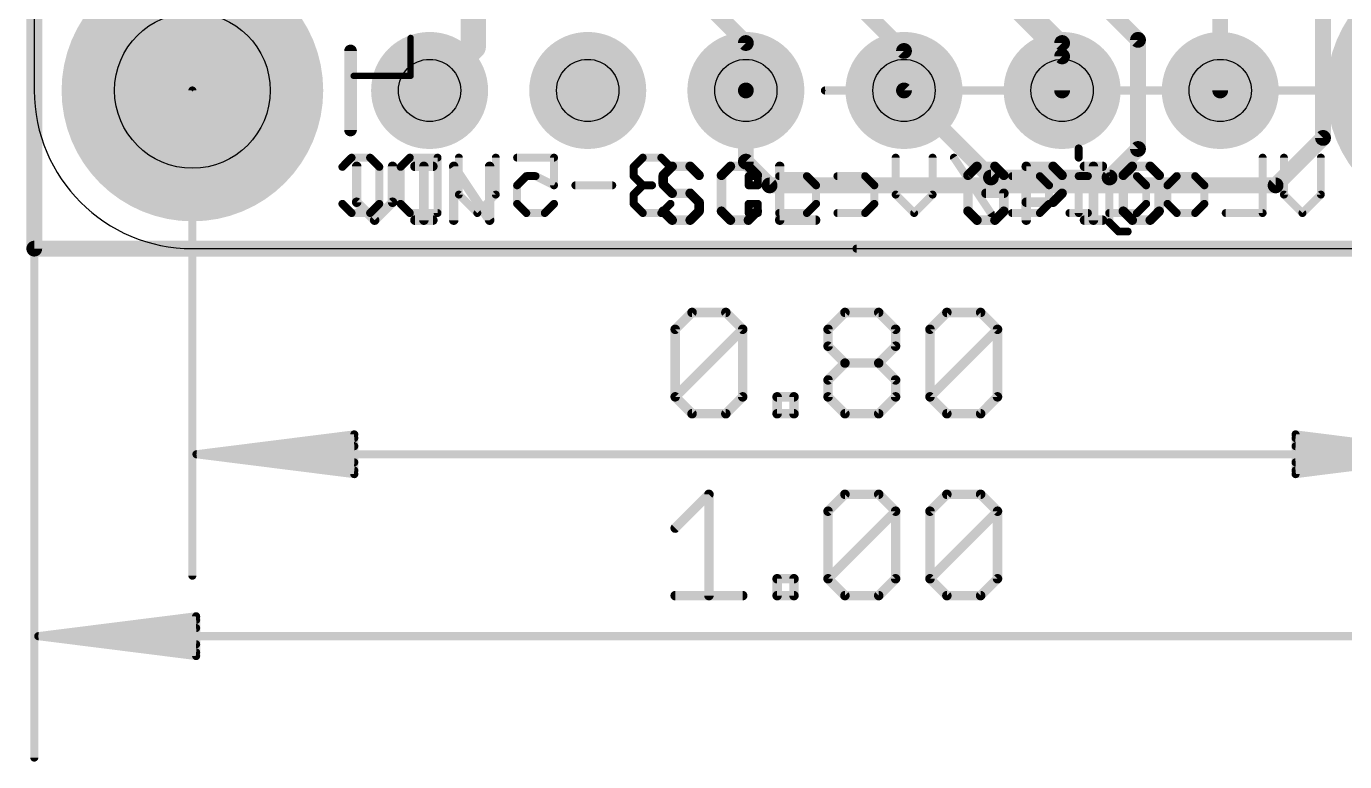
# Model space of a CAD drawing. Extents: x -1.9 to 34.1, y -8.2 to 17.9.
# Drawn here: x -0.13 to 21.05, y -8.24 to 3.57 of the extents above; entities that cross this region are included whole.
import ezdxf

# ---------------------------------------------------------------- set-up
doc = ezdxf.new("R2010")
doc.units = 0
for name, color, linetype in [('1', 12, 'CONTINUOUS'), ('16', 5, 'CONTINUOUS'), ('17', 110, 'CONTINUOUS'), ('20', 53, 'CONTINUOUS'), ('21', 40, 'CONTINUOUS'), ('22', 6, 'CONTINUOUS'), ('23', 53, 'CONTINUOUS'), ('27', 253, 'CONTINUOUS'), ('29', 253, 'CONTINUOUS'), ('30', 253, 'CONTINUOUS'), ('39', 12, 'CONTINUOUS'), ('40', 132, 'CONTINUOUS'), ('41', 12, 'CONTINUOUS'), ('42', 132, 'CONTINUOUS'), ('44', 253, 'CONTINUOUS'), ('47', 253, 'CONTINUOUS'), ('51', 253, 'CONTINUOUS')]:
    doc.layers.add(name, color=color, linetype=linetype)

# ---------------------------------------------------------------- blocks, each defined once
blk = doc.blocks.new('RECT')
blk.add_solid([(-0.5, -0.5), (0.5, -0.5), (-0.5, 0.5), (0.5, 0.5)])
blk = doc.blocks.new('ROUNDP')
at = {"const_width": 0.5}
blk.add_lwpolyline([(0, -0.25, 1), (0, 0.25, 1), (0, -0.25)], format="xyb", dxfattribs=at)

msp = doc.modelspace()

# ---------------------------------------------------------------- linework, layer by layer
at = {"layer": '1'}
for points, const_width in [([(0, 0), (0, 17.78)], 0.254), ([(20.701, 6.604), (20.701, 1.778)], 0.254), ([(7.051, 3.241), (7.051, 5.715)], 0.4064), ([(19.05, 2.54), (19.05, 5.461)], 0.254), ([(16.51, 3.087), (15.24, 4.357)], 0.254), ([(6.35, 2.54), (7.051, 3.241)], 0.4064), ([(16.51, 3.087), (16.51, 2.54)], 0.254), ([(11.43, 1.397), (11.43, 2.54)], 0.254), ([(20.701, 1.778), (19.939, 1.016)], 0.254), ([(11.811, 1.016), (11.43, 1.397)], 0.254), ([(19.939, 1.016), (11.811, 1.016)], 0.254), ([(25.4, 0), (0, 0)], 0.254)]:
    msp.add_lwpolyline(points, dxfattribs=dict(at, const_width=const_width))
for points, const_width in [([(7.1228, 3.1692, 1), (6.9792, 3.3128)], 0.2032), ([(6.9494, 3.241, 1), (7.1526, 3.241)], 0.2032), ([(16.5735, 3.087, 1), (16.4465, 3.087)], 0.127), ([(16.4651, 3.0421, 1), (16.5549, 3.1319)], 0.127), ([(6.2782, 2.6118, 1), (6.4218, 2.4682)], 0.2032), ([(11.4935, 2.54, 1), (11.3665, 2.54)], 0.127), ([(16.4465, 2.54, 1), (16.5735, 2.54)], 0.127), ([(18.9865, 2.54, 1), (19.1135, 2.54)], 0.127), ([(20.6375, 1.778, 1), (20.7645, 1.778)], 0.127), ([(20.7459, 1.7331, 1), (20.6561, 1.8229)], 0.127), ([(11.4749, 1.4419, 1), (11.3851, 1.3521)], 0.127), ([(11.3665, 1.397, 1), (11.4935, 1.397)], 0.127), ([(11.811, 1.0795, 1), (11.811, 0.9525)], 0.127), ([(11.7661, 0.9711, 1), (11.8559, 1.0609)], 0.127), ([(19.8941, 1.0609, 1), (19.9839, 0.9711)], 0.127), ([(19.939, 0.9525, 1), (19.939, 1.0795)], 0.127), ([(0, 0.0635, 1), (0, -0.0635)], 0.127), ([(-0.0635, 0, 1), (0.0635, 0)], 0.127)]:
    msp.add_lwpolyline(points, format="xyb", dxfattribs=dict(at, const_width=const_width))
at = {"layer": '16', "const_width": 0.254}
for points in [[(0, 0), (0, 17.78)], [(14.224, 5.588), (16.51, 3.302)], [(11.938, 5.207), (13.97, 3.175)], [(9.9822, 4.7498), (11.43, 3.302)], [(17.7292, 3.3528), (16.637, 4.445)], [(11.43, 3.302), (11.43, 2.54)], [(16.51, 3.302), (16.51, 2.54)], [(17.7292, 1.6002), (17.7292, 3.3528)], [(13.97, 3.175), (13.97, 2.54)], [(13.97, 2.54), (15.367, 1.143)], [(17.272, 1.143), (17.7292, 1.6002)], [(15.367, 1.143), (17.272, 1.143)], [(25.4, 0), (0, 0)]]:
    msp.add_lwpolyline(points, dxfattribs=at)
at = {"layer": '16', "const_width": 0.127}
for points in [[(11.4935, 3.302, 1), (11.3665, 3.302)], [(11.3851, 3.2571, 1), (11.4749, 3.3469)], [(16.5735, 3.302, 1), (16.4465, 3.302)], [(16.4651, 3.2571, 1), (16.5549, 3.3469)], [(17.7927, 3.3528, 1), (17.6657, 3.3528)], [(17.6843, 3.3079, 1), (17.7741, 3.3977)], [(14.0335, 3.175, 1), (13.9065, 3.175)], [(13.9251, 3.1301, 1), (14.0149, 3.2199)], [(11.3665, 2.54, 1), (11.4935, 2.54)], [(14.0149, 2.5849, 1), (13.9251, 2.4951)], [(13.9065, 2.54, 1), (14.0335, 2.54)], [(16.4465, 2.54, 1), (16.5735, 2.54)], [(17.7741, 1.5553, 1), (17.6843, 1.6451)], [(17.6657, 1.6002, 1), (17.7927, 1.6002)], [(15.367, 1.2065, 1), (15.367, 1.0795)], [(15.3221, 1.0981, 1), (15.4119, 1.1879)], [(17.2271, 1.1879, 1), (17.3169, 1.0981)], [(17.272, 1.0795, 1), (17.272, 1.2065)], [(0, 0.0635, 1), (0, -0.0635)], [(-0.0635, 0, 1), (0.0635, 0)]]:
    msp.add_lwpolyline(points, format="xyb", dxfattribs=at)
at = {"layer": '20'}
for p, q in [((0, 15.24), (0, 2.54)), ((2.54, 0), (22.86, 0))]:
    msp.add_line(p, q, dxfattribs=at)
msp.add_arc((2.54, 2.54), 2.54, 180, 270, dxfattribs=at)
at = {"layer": '21'}
for points, const_width in [([(2.54, 0.54, 1), (2.54, 4.54, 1), (2.54, 0.54)], 0.2032), ([(22.86, 0.54, 1), (22.86, 4.54, 1), (22.86, 0.54)], 0.2032), ([(5.2169, 1.3215, 1), (5.1407, 1.3215)], 0.0762), ([(5.7932, 1.3215, 1), (5.717, 1.3215)], 0.0762), ([(6.1144, 1.3596, 1), (6.1144, 1.2834)], 0.0762), ([(6.2965, 1.3215, 1), (6.2203, 1.3215)], 0.0762), ([(6.4025, 1.2834, 1), (6.4025, 1.3596)], 0.0762), ([(6.7697, 1.3427, 1), (6.7063, 1.3004)], 0.0762), ([(6.7761, 1.3215, 1), (6.6999, 1.3215)], 0.0762), ([(7.3524, 1.3215, 1), (7.2762, 1.3215)], 0.0762), ([(10.247, 1.3596, 1), (10.247, 1.2834)], 0.0762), ([(10.2739, 1.2946, 1), (10.22, 1.3485)], 0.0762), ([(10.562, 1.3485, 1), (10.5081, 1.2946)], 0.0762), ([(10.5351, 1.2834, 1), (10.5351, 1.3596)], 0.0762), ([(11.1825, 1.3596, 1), (11.1825, 1.2834)], 0.0762), ([(11.2094, 1.2946, 1), (11.1556, 1.3485)], 0.0762), ([(11.4976, 1.3485, 1), (11.4437, 1.2946)], 0.0762), ([(11.4706, 1.2834, 1), (11.4706, 1.3596)], 0.0762), ([(12.0121, 1.3215, 1), (11.9359, 1.3215)], 0.0762), ([(15.1421, 1.3596, 1), (15.1421, 1.2834)], 0.0762), ([(15.1691, 1.2946, 1), (15.1152, 1.3485)], 0.0762), ([(15.4572, 1.3485, 1), (15.4033, 1.2946)], 0.0762), ([(15.4303, 1.2834, 1), (15.4303, 1.3596)], 0.0762), ([(15.9717, 1.3215, 1), (15.8955, 1.3215)], 0.0762), ([(15.9336, 1.3596, 1), (15.9336, 1.2834)], 0.0762), ([(16.3927, 1.3485, 1), (16.3388, 1.2946)], 0.0762), ([(16.3658, 1.2834, 1), (16.3658, 1.3596)], 0.0762), ([(16.8691, 1.3596, 1), (16.8691, 1.2834)], 0.0762), ([(17.0513, 1.3215, 1), (16.9751, 1.3215)], 0.0762), ([(17.1572, 1.2834, 1), (17.1572, 1.3596)], 0.0762), ([(17.6369, 1.3596, 1), (17.6369, 1.2834)], 0.0762), ([(17.6638, 1.2946, 1), (17.6099, 1.3485)], 0.0762), ([(17.9519, 1.3485, 1), (17.898, 1.2946)], 0.0762), ([(17.925, 1.2834, 1), (17.925, 1.3596)], 0.0762), ([(10.141, 1.1775, 1), (10.0648, 1.1775)], 0.0762), ([(10.076, 1.2044, 1), (10.1299, 1.1505)], 0.0762), ([(10.1299, 1.0604, 1), (10.076, 1.0065)], 0.0762), ([(10.0648, 1.0334, 1), (10.141, 1.0334)], 0.0762), ([(10.6522, 1.1505, 1), (10.7061, 1.2044)], 0.0762), ([(11.0765, 1.1775, 1), (11.0003, 1.1775)], 0.0762), ([(11.0115, 1.2044, 1), (11.0654, 1.1505)], 0.0762), ([(11.5877, 1.1505, 1), (11.6416, 1.2044)], 0.0762), ([(14.9711, 1.2044, 1), (15.025, 1.1505)], 0.0762), ([(15.0362, 1.1775, 1), (14.96, 1.1775)], 0.0762), ([(15.5474, 1.1505, 1), (15.6012, 1.2044)], 0.0762), ([(16.5479, 1.1775, 1), (16.4717, 1.1775)], 0.0762), ([(16.4829, 1.1505, 1), (16.5368, 1.2044)], 0.0762), ([(17.5309, 1.1775, 1), (17.4547, 1.1775)], 0.0762), ([(17.4659, 1.2044, 1), (17.5197, 1.1505)], 0.0762), ([(18.1071, 1.1775, 1), (18.0309, 1.1775)], 0.0762), ([(18.0421, 1.1505, 1), (18.096, 1.2044)], 0.0762), ([(10.247, 0.9275, 1), (10.247, 0.8513)], 0.0762), ([(10.22, 0.8624, 1), (10.2739, 0.9163)], 0.0762), ([(10.562, 0.9163, 1), (10.5081, 0.8624)], 0.0762), ([(10.5351, 0.8513, 1), (10.5351, 0.9275)], 0.0762), ([(15.2862, 0.9275, 1), (15.2862, 0.8513)], 0.0762), ([(15.6124, 0.8894, 1), (15.5362, 0.8894)], 0.0762), ([(15.5743, 0.8513, 1), (15.5743, 0.9275)], 0.0762), ([(16.4717, 0.8894, 1), (16.5479, 0.8894)], 0.0762), ([(16.5368, 0.8624, 1), (16.4829, 0.9163)], 0.0762), ([(5.2058, 0.7723, 1), (5.1519, 0.7184)], 0.0762), ([(5.1407, 0.7453, 1), (5.2169, 0.7453)], 0.0762), ([(5.717, 0.7453, 1), (5.7932, 0.7453)], 0.0762), ([(5.782, 0.7184, 1), (5.7281, 0.7723)], 0.0762), ([(10.1299, 0.6282, 1), (10.076, 0.5743)], 0.0762), ([(10.7172, 0.7453, 1), (10.641, 0.7453)], 0.0762), ([(10.641, 0.6013, 1), (10.7172, 0.6013)], 0.0762), ([(10.6522, 0.7184, 1), (10.7061, 0.7723)], 0.0762), ([(10.7061, 0.5743, 1), (10.6522, 0.6282)], 0.0762), ([(11.0654, 0.6282, 1), (11.0115, 0.5743)], 0.0762), ([(11.0003, 0.6013, 1), (11.0765, 0.6013)], 0.0762), ([(11.6416, 0.5743, 1), (11.5877, 0.6282)], 0.0762), ([(15.025, 0.6282, 1), (14.9711, 0.5743)], 0.0762), ([(14.96, 0.6013, 1), (15.0362, 0.6013)], 0.0762), ([(15.5362, 0.6013, 1), (15.6124, 0.6013)], 0.0762), ([(15.6012, 0.5743, 1), (15.5474, 0.6282)], 0.0762), ([(15.9336, 0.7834, 1), (15.9336, 0.7072)], 0.0762), ([(16.3388, 0.7723, 1), (16.3927, 0.7184)], 0.0762), ([(16.3658, 0.7072, 1), (16.3658, 0.7834)], 0.0762), ([(17.5197, 0.6282, 1), (17.4659, 0.5743)], 0.0762), ([(17.4547, 0.6013, 1), (17.5309, 0.6013)], 0.0762), ([(18.0309, 0.6013, 1), (18.1071, 0.6013)], 0.0762), ([(18.096, 0.5743, 1), (18.0421, 0.6282)], 0.0762), ([(5.44, 0.4841, 1), (5.4939, 0.4303)], 0.0762), ([(5.44, 0.4303, 1), (5.4939, 0.4841)], 0.0762), ([(6.1144, 0.4953, 1), (6.1144, 0.4191)], 0.0762), ([(6.2203, 0.4572, 1), (6.2965, 0.4572)], 0.0762), ([(6.4025, 0.4191, 1), (6.4025, 0.4953)], 0.0762), ([(6.6999, 0.4572, 1), (6.7761, 0.4572)], 0.0762), ([(7.2762, 0.4572, 1), (7.3524, 0.4572)], 0.0762), ([(7.2826, 0.4361, 1), (7.346, 0.4783)], 0.0762), ([(10.247, 0.4953, 1), (10.247, 0.4191)], 0.0762), ([(10.22, 0.4303, 1), (10.2739, 0.4841)], 0.0762), ([(10.5081, 0.4841, 1), (10.562, 0.4303)], 0.0762), ([(10.5351, 0.4191, 1), (10.5351, 0.4953)], 0.0762), ([(11.1825, 0.4953, 1), (11.1825, 0.4191)], 0.0762), ([(11.1556, 0.4303, 1), (11.2094, 0.4841)], 0.0762), ([(11.4437, 0.4841, 1), (11.4976, 0.4303)], 0.0762), ([(11.4706, 0.4191, 1), (11.4706, 0.4953)], 0.0762), ([(11.974, 0.4953, 1), (11.974, 0.4191)], 0.0762), ([(11.9359, 0.4572, 1), (12.0121, 0.4572)], 0.0762), ([(12.5502, 0.4191, 1), (12.5502, 0.4953)], 0.0762), ([(15.1421, 0.4953, 1), (15.1421, 0.4191)], 0.0762), ([(15.1152, 0.4303, 1), (15.1691, 0.4841)], 0.0762), ([(15.4033, 0.4841, 1), (15.4572, 0.4303)], 0.0762), ([(15.4303, 0.4191, 1), (15.4303, 0.4953)], 0.0762), ([(15.8955, 0.4572, 1), (15.9717, 0.4572)], 0.0762), ([(16.8691, 0.4953, 1), (16.8691, 0.4191)], 0.0762), ([(16.9751, 0.4572, 1), (17.0513, 0.4572)], 0.0762), ([(17.1572, 0.4191, 1), (17.1572, 0.4953)], 0.0762), ([(17.6369, 0.4953, 1), (17.6369, 0.4191)], 0.0762), ([(17.6099, 0.4303, 1), (17.6638, 0.4841)], 0.0762), ([(17.898, 0.4841, 1), (17.9519, 0.4303)], 0.0762), ([(17.925, 0.4191, 1), (17.925, 0.4953)], 0.0762)]:
    msp.add_lwpolyline(points, format="xyb", dxfattribs=dict(at, const_width=const_width))
at = {"layer": '21', "const_width": 0.1524}
for points in [[(5.1788, 1.3215), (5.1788, 0.7453)], [(5.7551, 0.7453), (5.7551, 1.3215)], [(6.1144, 1.3215), (6.4025, 1.3215)], [(6.2584, 0.4572), (6.2584, 1.3215)], [(6.738, 0.4572), (6.738, 1.3215)], [(6.738, 1.3215), (7.3143, 0.4572)], [(7.3143, 0.4572), (7.3143, 1.3215)], [(10.247, 1.3215), (10.1029, 1.1775)], [(10.5351, 1.3215), (10.247, 1.3215)], [(10.6791, 1.1775), (10.5351, 1.3215)], [(11.1825, 1.3215), (11.0384, 1.1775)], [(11.4706, 1.3215), (11.1825, 1.3215)], [(11.6147, 1.1775), (11.4706, 1.3215)], [(11.974, 1.3215), (11.974, 0.4572)], [(15.1421, 1.3215), (14.9981, 1.1775)], [(15.4303, 1.3215), (15.1421, 1.3215)], [(15.5743, 1.1775), (15.4303, 1.3215)], [(15.9336, 0.4572), (15.9336, 1.3215)], [(15.9336, 1.3215), (16.3658, 1.3215)], [(16.3658, 1.3215), (16.5098, 1.1775)], [(16.8691, 1.3215), (17.1572, 1.3215)], [(17.0132, 0.4572), (17.0132, 1.3215)], [(17.6369, 1.3215), (17.4928, 1.1775)], [(17.925, 1.3215), (17.6369, 1.3215)], [(18.069, 1.1775), (17.925, 1.3215)], [(10.1029, 1.1775), (10.1029, 1.0334)], [(10.1029, 1.0334), (10.247, 0.8894)], [(11.0384, 1.1775), (11.0384, 0.6013)], [(14.9981, 1.1775), (14.9981, 0.6013)], [(16.5098, 1.1775), (16.5098, 0.8894)], [(17.4928, 1.1775), (17.4928, 0.6013)], [(18.069, 0.6013), (18.069, 1.1775)], [(10.247, 0.8894), (10.5351, 0.8894)], [(10.5351, 0.8894), (10.6791, 0.7453)], [(15.5743, 0.8894), (15.2862, 0.8894)], [(15.5743, 0.6013), (15.5743, 0.8894)], [(16.5098, 0.8894), (16.3658, 0.7453)], [(5.1788, 0.7453), (5.467, 0.4572)], [(5.467, 0.4572), (5.7551, 0.7453)], [(10.247, 0.4572), (10.1029, 0.6013)], [(10.6791, 0.6013), (10.5351, 0.4572)], [(10.6791, 0.7453), (10.6791, 0.6013)], [(11.0384, 0.6013), (11.1825, 0.4572)], [(11.4706, 0.4572), (11.6147, 0.6013)], [(14.9981, 0.6013), (15.1421, 0.4572)], [(15.4303, 0.4572), (15.5743, 0.6013)], [(16.3658, 0.7453), (15.9336, 0.7453)], [(17.4928, 0.6013), (17.6369, 0.4572)], [(17.925, 0.4572), (18.069, 0.6013)], [(6.1144, 0.4572), (6.4025, 0.4572)], [(10.5351, 0.4572), (10.247, 0.4572)], [(11.1825, 0.4572), (11.4706, 0.4572)], [(11.974, 0.4572), (12.5502, 0.4572)], [(15.1421, 0.4572), (15.4303, 0.4572)], [(16.8691, 0.4572), (17.1572, 0.4572)], [(17.6369, 0.4572), (17.925, 0.4572)]]:
    msp.add_lwpolyline(points, dxfattribs=at)
at = {"layer": '22', "const_width": 0.127}
for points in [[(4.949, 1.313), (5.0973, 1.4613)], [(5.0973, 1.4613), (5.3939, 1.4613)], [(5.3939, 1.4613), (5.5422, 1.313)], [(5.8845, 1.313), (6.0328, 1.4613)], [(6.0328, 1.4613), (6.4777, 1.4613)], [(6.4777, 1.4613), (6.4777, 0.5715)], [(6.82, 0.8681), (6.82, 1.4613)], [(7.4132, 1.4613), (7.4132, 0.8681)], [(7.7555, 1.4613), (8.3487, 1.4613)], [(8.3487, 1.4613), (8.3487, 1.0164)], [(9.7749, 1.4613), (9.6266, 1.313)], [(10.0715, 1.4613), (9.7749, 1.4613)], [(10.2198, 1.313), (10.0715, 1.4613)], [(13.8364, 0.8681), (13.8364, 1.4613)], [(14.4296, 1.4613), (14.4296, 0.8681)], [(15.3651, 0.5715), (14.7719, 1.4613)], [(16.776, 1.6096), (16.776, 1.4613)], [(19.7309, 1.4613), (19.7309, 0.5715)], [(20.0732, 0.8681), (20.0732, 1.4613)], [(20.6664, 1.4613), (20.6664, 0.8681)], [(5.5422, 1.313), (5.5422, 0.7198)], [(5.8845, 0.7198), (5.8845, 1.313)], [(9.6266, 1.313), (9.6266, 1.1647)], [(7.9038, 1.1647), (7.7555, 1.0164)], [(7.7555, 1.0164), (7.7555, 0.7198)], [(8.0521, 1.1647), (7.9038, 1.1647)], [(8.3487, 1.0164), (8.0521, 1.1647)], [(9.2842, 1.0164), (8.6911, 1.0164)], [(9.6266, 1.1647), (9.7749, 1.0164)], [(9.7749, 1.0164), (9.6266, 0.8681)], [(9.7749, 1.0164), (9.9232, 1.0164)], [(11.623, 1.1647), (11.4747, 1.1647)], [(11.4747, 1.1647), (11.4747, 1.0164)], [(11.4747, 1.0164), (11.623, 1.0164)], [(11.623, 1.0164), (11.623, 1.1647)], [(11.9654, 1.1647), (12.4103, 1.1647)], [(12.4103, 1.1647), (12.5585, 1.0164)], [(12.5585, 1.0164), (12.5585, 0.7198)], [(12.9009, 1.1647), (13.3458, 1.1647)], [(13.3458, 1.1647), (13.4941, 1.0164)], [(13.4941, 1.0164), (13.4941, 0.7198)], [(15.7075, 1.1647), (16.1523, 1.1647)], [(16.1523, 1.1647), (16.3006, 1.0164)], [(16.3006, 1.0164), (16.3006, 0.7198)], [(16.9243, 1.1647), (16.776, 1.1647)], [(16.776, 1.1647), (16.776, 0.5715)], [(17.2666, 0.4232), (17.2666, 1.1647)], [(17.2666, 1.1647), (17.7115, 1.1647)], [(17.7115, 1.1647), (17.8598, 1.0164)], [(17.8598, 1.0164), (17.8598, 0.7198)], [(18.2022, 1.0164), (18.3505, 1.1647)], [(18.2022, 0.7198), (18.2022, 1.0164)], [(18.3505, 1.1647), (18.647, 1.1647)], [(18.647, 1.1647), (18.7953, 1.0164)], [(18.7953, 1.0164), (18.7953, 0.7198)], [(7.1166, 0.5715), (6.82, 0.8681)], [(7.4132, 0.8681), (7.1166, 0.5715)], [(9.6266, 0.8681), (9.6266, 0.7198)], [(14.133, 0.5715), (13.8364, 0.8681)], [(14.4296, 0.8681), (14.133, 0.5715)], [(20.3698, 0.5715), (20.0732, 0.8681)], [(20.6664, 0.8681), (20.3698, 0.5715)], [(5.0973, 0.5715), (4.949, 0.7198)], [(5.5422, 0.7198), (5.3939, 0.5715)], [(6.0328, 0.5715), (5.8845, 0.7198)], [(7.7555, 0.7198), (7.9038, 0.5715)], [(8.2004, 0.5715), (8.3487, 0.7198)], [(9.6266, 0.7198), (9.7749, 0.5715)], [(10.0715, 0.5715), (10.2198, 0.7198)], [(11.623, 0.7198), (11.4747, 0.7198)], [(11.4747, 0.7198), (11.4747, 0.5715)], [(11.623, 0.5715), (11.623, 0.7198)], [(12.5585, 0.7198), (12.4103, 0.5715)], [(13.4941, 0.7198), (13.3458, 0.5715)], [(16.3006, 0.7198), (16.1523, 0.5715)], [(17.8598, 0.7198), (17.7115, 0.5715)], [(18.3505, 0.5715), (18.2022, 0.7198)], [(18.7953, 0.7198), (18.647, 0.5715)], [(5.3939, 0.5715), (5.0973, 0.5715)], [(6.4777, 0.5715), (6.0328, 0.5715)], [(7.9038, 0.5715), (8.2004, 0.5715)], [(9.7749, 0.5715), (10.0715, 0.5715)], [(11.4747, 0.5715), (11.623, 0.5715)], [(12.4103, 0.5715), (11.9654, 0.5715)], [(13.3458, 0.5715), (12.9009, 0.5715)], [(16.1523, 0.5715), (15.7075, 0.5715)], [(16.9243, 0.5715), (16.6277, 0.5715)], [(17.7115, 0.5715), (17.2666, 0.5715)], [(17.4149, 0.2749), (17.2666, 0.4232)], [(18.647, 0.5715), (18.3505, 0.5715)], [(19.7309, 0.5715), (19.1377, 0.5715)], [(17.5632, 0.2749), (17.4149, 0.2749)]]:
    msp.add_lwpolyline(points, dxfattribs=at)
at = {"layer": '22', "const_width": 0.0635}
for points in [[(5.0973, 1.493, 1), (5.0973, 1.4295)], [(5.1197, 1.4388, 1), (5.0748, 1.4837)], [(5.4163, 1.4837, 1), (5.3714, 1.4388)], [(5.3939, 1.4295, 1), (5.3939, 1.493)], [(6.0328, 1.493, 1), (6.0328, 1.4295)], [(6.0552, 1.4388, 1), (6.0103, 1.4837)], [(6.5094, 1.4613, 1), (6.4459, 1.4613)], [(6.4777, 1.4295, 1), (6.4777, 1.493)], [(6.8518, 1.4613, 1), (6.7883, 1.4613)], [(7.4449, 1.4613, 1), (7.3814, 1.4613)], [(7.7555, 1.493, 1), (7.7555, 1.4295)], [(8.3805, 1.4613, 1), (8.317, 1.4613)], [(8.3487, 1.4295, 1), (8.3487, 1.493)], [(9.7749, 1.493, 1), (9.7749, 1.4295)], [(9.7973, 1.4388, 1), (9.7524, 1.4837)], [(10.0939, 1.4837, 1), (10.049, 1.4388)], [(10.0715, 1.4295, 1), (10.0715, 1.493)], [(13.8682, 1.4613, 1), (13.8047, 1.4613)], [(14.4613, 1.4613, 1), (14.3978, 1.4613)], [(14.7983, 1.4789, 1), (14.7455, 1.4436)], [(16.8078, 1.6096, 1), (16.7443, 1.6096)], [(16.7443, 1.4613, 1), (16.8078, 1.4613)], [(19.7626, 1.4613, 1), (19.6991, 1.4613)], [(20.105, 1.4613, 1), (20.0415, 1.4613)], [(20.6981, 1.4613, 1), (20.6346, 1.4613)], [(4.9265, 1.3354, 1), (4.9714, 1.2905)], [(5.5739, 1.313, 1), (5.5104, 1.313)], [(5.5197, 1.2905, 1), (5.5646, 1.3354)], [(5.9163, 1.313, 1), (5.8528, 1.313)], [(5.8621, 1.3354, 1), (5.907, 1.2905)], [(9.6583, 1.313, 1), (9.5948, 1.313)], [(9.6041, 1.3354, 1), (9.649, 1.2905)], [(10.1973, 1.2905, 1), (10.2422, 1.3354)], [(7.7873, 1.0164, 1), (7.7238, 1.0164)], [(7.7331, 1.0388, 1), (7.778, 0.9939)], [(7.9038, 1.1964, 1), (7.9038, 1.1329)], [(7.9263, 1.1422, 1), (7.8814, 1.1871)], [(8.0663, 1.1931, 1), (8.0379, 1.1363)], [(8.0521, 1.1329, 1), (8.0521, 1.1964)], [(8.3345, 0.988, 1), (8.3629, 1.0448)], [(8.6911, 1.0481, 1), (8.6911, 0.9846)], [(9.2842, 0.9846, 1), (9.2842, 1.0481)], [(9.5948, 1.1647, 1), (9.6583, 1.1647)], [(9.649, 1.1871, 1), (9.6041, 1.1422)], [(9.7749, 1.0481, 1), (9.7749, 0.9846)], [(9.7973, 0.9939, 1), (9.7524, 1.0388)], [(9.7524, 0.9939, 1), (9.7973, 1.0388)], [(9.9232, 0.9846, 1), (9.9232, 1.0481)], [(11.5065, 1.1647, 1), (11.443, 1.1647)], [(11.4747, 1.1964, 1), (11.4747, 1.1329)], [(11.4747, 1.0481, 1), (11.4747, 0.9846)], [(11.6548, 1.1647, 1), (11.5913, 1.1647)], [(11.623, 1.1329, 1), (11.623, 1.1964)], [(11.623, 0.9846, 1), (11.623, 1.0481)], [(11.9654, 1.1964, 1), (11.9654, 1.1329)], [(12.4327, 1.1871, 1), (12.3878, 1.1422)], [(12.4103, 1.1329, 1), (12.4103, 1.1964)], [(12.5903, 1.0164, 1), (12.5268, 1.0164)], [(12.5361, 0.9939, 1), (12.581, 1.0388)], [(12.9009, 1.1964, 1), (12.9009, 1.1329)], [(13.3682, 1.1871, 1), (13.3233, 1.1422)], [(13.3458, 1.1329, 1), (13.3458, 1.1964)], [(13.5258, 1.0164, 1), (13.4623, 1.0164)], [(13.4716, 0.9939, 1), (13.5165, 1.0388)], [(15.7075, 1.1964, 1), (15.7075, 1.1329)], [(16.1748, 1.1871, 1), (16.1299, 1.1422)], [(16.1523, 1.1329, 1), (16.1523, 1.1964)], [(16.3324, 1.0164, 1), (16.2689, 1.0164)], [(16.2782, 0.9939, 1), (16.3231, 1.0388)], [(16.8078, 1.1647, 1), (16.7443, 1.1647)], [(16.776, 1.1964, 1), (16.776, 1.1329)], [(16.9243, 1.1329, 1), (16.9243, 1.1964)], [(17.2984, 1.1647, 1), (17.2349, 1.1647)], [(17.2666, 1.1964, 1), (17.2666, 1.1329)], [(17.734, 1.1871, 1), (17.6891, 1.1422)], [(17.7115, 1.1329, 1), (17.7115, 1.1964)], [(17.8916, 1.0164, 1), (17.8281, 1.0164)], [(17.8374, 0.9939, 1), (17.8823, 1.0388)], [(18.2339, 1.0164, 1), (18.1704, 1.0164)], [(18.1797, 1.0388, 1), (18.2246, 0.9939)], [(18.3505, 1.1964, 1), (18.3505, 1.1329)], [(18.3729, 1.1422, 1), (18.328, 1.1871)], [(18.6695, 1.1871, 1), (18.6246, 1.1422)], [(18.647, 1.1329, 1), (18.647, 1.1964)], [(18.8271, 1.0164, 1), (18.7636, 1.0164)], [(18.7729, 0.9939, 1), (18.8178, 1.0388)], [(6.7883, 0.8681, 1), (6.8518, 0.8681)], [(6.8425, 0.8905, 1), (6.7976, 0.8456)], [(7.3814, 0.8681, 1), (7.4449, 0.8681)], [(7.4356, 0.8456, 1), (7.3907, 0.8905)], [(8.317, 1.0164, 1), (8.3805, 1.0164)], [(9.6583, 0.8681, 1), (9.5948, 0.8681)], [(9.6041, 0.8905, 1), (9.649, 0.8456)], [(11.443, 1.0164, 1), (11.5065, 1.0164)], [(11.5913, 1.0164, 1), (11.6548, 1.0164)], [(13.8047, 0.8681, 1), (13.8682, 0.8681)], [(13.8589, 0.8905, 1), (13.814, 0.8456)], [(14.3978, 0.8681, 1), (14.4613, 0.8681)], [(14.452, 0.8456, 1), (14.4071, 0.8905)], [(20.0957, 0.8905, 1), (20.0508, 0.8456)], [(20.0415, 0.8681, 1), (20.105, 0.8681)], [(20.6346, 0.8681, 1), (20.6981, 0.8681)], [(20.6888, 0.8456, 1), (20.6439, 0.8905)], [(4.9714, 0.7422, 1), (4.9265, 0.6973)], [(5.5104, 0.7198, 1), (5.5739, 0.7198)], [(5.5646, 0.6973, 1), (5.5197, 0.7422)], [(5.907, 0.7422, 1), (5.8621, 0.6973)], [(5.8528, 0.7198, 1), (5.9163, 0.7198)], [(7.7238, 0.7198, 1), (7.7873, 0.7198)], [(7.778, 0.7422, 1), (7.7331, 0.6973)], [(8.3712, 0.6973, 1), (8.3263, 0.7422)], [(9.5948, 0.7198, 1), (9.6583, 0.7198)], [(9.649, 0.7422, 1), (9.6041, 0.6973)], [(10.2422, 0.6973, 1), (10.1973, 0.7422)], [(11.5065, 0.7198, 1), (11.443, 0.7198)], [(11.4747, 0.7515, 1), (11.4747, 0.688)], [(11.6548, 0.7198, 1), (11.5913, 0.7198)], [(11.623, 0.688, 1), (11.623, 0.7515)], [(12.5268, 0.7198, 1), (12.5903, 0.7198)], [(12.581, 0.6973, 1), (12.5361, 0.7422)], [(13.4623, 0.7198, 1), (13.5258, 0.7198)], [(13.5165, 0.6973, 1), (13.4716, 0.7422)], [(16.2689, 0.7198, 1), (16.3324, 0.7198)], [(16.3231, 0.6973, 1), (16.2782, 0.7422)], [(17.8281, 0.7198, 1), (17.8916, 0.7198)], [(17.8823, 0.6973, 1), (17.8374, 0.7422)], [(18.2246, 0.7422, 1), (18.1797, 0.6973)], [(18.1704, 0.7198, 1), (18.2339, 0.7198)], [(18.7636, 0.7198, 1), (18.8271, 0.7198)], [(18.8178, 0.6973, 1), (18.7729, 0.7422)], [(5.0973, 0.6033, 1), (5.0973, 0.5397)], [(5.0748, 0.549, 1), (5.1197, 0.594)], [(5.3714, 0.594, 1), (5.4163, 0.549)], [(5.3939, 0.5397, 1), (5.3939, 0.6033)], [(6.0328, 0.6033, 1), (6.0328, 0.5397)], [(6.0103, 0.549, 1), (6.0552, 0.594)], [(6.4459, 0.5715, 1), (6.5094, 0.5715)], [(6.4777, 0.5397, 1), (6.4777, 0.6033)], [(7.0942, 0.594, 1), (7.1391, 0.549)], [(7.0942, 0.549, 1), (7.1391, 0.594)], [(7.9038, 0.6033, 1), (7.9038, 0.5397)], [(7.8814, 0.549, 1), (7.9263, 0.594)], [(8.178, 0.594, 1), (8.2229, 0.549)], [(8.2004, 0.5397, 1), (8.2004, 0.6033)], [(9.7749, 0.6033, 1), (9.7749, 0.5397)], [(9.7524, 0.549, 1), (9.7973, 0.594)], [(10.049, 0.594, 1), (10.0939, 0.549)], [(10.0715, 0.5397, 1), (10.0715, 0.6033)], [(11.4747, 0.6033, 1), (11.4747, 0.5397)], [(11.443, 0.5715, 1), (11.5065, 0.5715)], [(11.5913, 0.5715, 1), (11.6548, 0.5715)], [(11.623, 0.5397, 1), (11.623, 0.6033)], [(11.9654, 0.6033, 1), (11.9654, 0.5397)], [(12.3878, 0.594, 1), (12.4327, 0.549)], [(12.4103, 0.5397, 1), (12.4103, 0.6033)], [(12.9009, 0.6033, 1), (12.9009, 0.5397)], [(13.3233, 0.594, 1), (13.3682, 0.549)], [(13.3458, 0.5397, 1), (13.3458, 0.6033)], [(14.1105, 0.594, 1), (14.1555, 0.549)], [(14.1105, 0.549, 1), (14.1555, 0.594)], [(15.3387, 0.5539, 1), (15.3915, 0.5891)], [(15.7075, 0.6033, 1), (15.7075, 0.5397)], [(16.1299, 0.594, 1), (16.1748, 0.549)], [(16.1523, 0.5397, 1), (16.1523, 0.6033)], [(16.6277, 0.6033, 1), (16.6277, 0.5397)], [(16.7443, 0.5715, 1), (16.8078, 0.5715)], [(16.9243, 0.5397, 1), (16.9243, 0.6033)], [(17.2666, 0.6033, 1), (17.2666, 0.5397)], [(17.2349, 0.4232, 1), (17.2984, 0.4232)], [(17.2891, 0.4457, 1), (17.2442, 0.4008)], [(17.6891, 0.594, 1), (17.734, 0.549)], [(17.7115, 0.5397, 1), (17.7115, 0.6033)], [(18.3505, 0.6033, 1), (18.3505, 0.5397)], [(18.328, 0.549, 1), (18.3729, 0.594)], [(18.6246, 0.594, 1), (18.6695, 0.549)], [(18.647, 0.5397, 1), (18.647, 0.6033)], [(19.1377, 0.6033, 1), (19.1377, 0.5397)], [(19.6991, 0.5715, 1), (19.7626, 0.5715)], [(19.7309, 0.5397, 1), (19.7309, 0.6033)], [(20.3473, 0.594, 1), (20.3922, 0.549)], [(20.3473, 0.549, 1), (20.3922, 0.594)], [(17.4149, 0.3067, 1), (17.4149, 0.2432)], [(17.3925, 0.2525, 1), (17.4374, 0.2974)], [(17.5632, 0.2432, 1), (17.5632, 0.3067)]]:
    msp.add_lwpolyline(points, format="xyb", dxfattribs=at)
at = {"layer": '23'}
for p in [(2.54, 2.54), (12.7, 2.54)]:
    msp.add_point(p, dxfattribs=at)
at = {"layer": '27', "const_width": 0.1016}
for points in [[(6.0452, 2.7744), (6.0452, 3.3845)], [(5.13, 2.7744), (6.0452, 2.7744)]]:
    msp.add_lwpolyline(points, dxfattribs=at)
at = {"layer": '27', "const_width": 0.0508}
for points in [[(6.0706, 3.3845, 1), (6.0198, 3.3845)], [(5.13, 2.7998, 1), (5.13, 2.749)], [(6.0198, 2.7744, 1), (6.0706, 2.7744)], [(6.0452, 2.749, 1), (6.0452, 2.7998)]]:
    msp.add_lwpolyline(points, format="xyb", dxfattribs=at)
at = {"layer": '39', "const_width": 2.032}
for points in [[(2.54, 1.54, 1), (2.54, 3.54, 1), (2.54, 1.54)], [(22.86, 1.54, 1), (22.86, 3.54, 1), (22.86, 1.54)]]:
    msp.add_lwpolyline(points, format="xyb", dxfattribs=at)
at = {"layer": '40', "const_width": 2.032}
for points in [[(2.54, 1.54, 1), (2.54, 3.54, 1), (2.54, 1.54)], [(22.86, 1.54, 1), (22.86, 3.54, 1), (22.86, 1.54)]]:
    msp.add_lwpolyline(points, format="xyb", dxfattribs=at)
at = {"layer": '41', "const_width": 2.032}
for points in [[(2.54, 1.54, 1), (2.54, 3.54, 1), (2.54, 1.54)], [(22.86, 1.54, 1), (22.86, 3.54, 1), (22.86, 1.54)]]:
    msp.add_lwpolyline(points, format="xyb", dxfattribs=at)
at = {"layer": '42', "const_width": 2.032}
for points in [[(2.54, 1.54, 1), (2.54, 3.54, 1), (2.54, 1.54)], [(22.86, 1.54, 1), (22.86, 3.54, 1), (22.86, 1.54)]]:
    msp.add_lwpolyline(points, format="xyb", dxfattribs=at)
at = {"layer": '44'}
for centre, radius in [((2.54, 2.54), 1.25), ((6.35, 2.54), 0.5), ((8.89, 2.54), 0.5), ((11.43, 2.54), 0.5), ((13.97, 2.54), 0.5), ((16.51, 2.54), 0.5), ((19.05, 2.54), 0.5)]:
    msp.add_circle(centre, radius, dxfattribs=at)
at = {"layer": '47'}
for points, const_width in [([(0, 6.223), (0, -8.173)], 0.13), ([(2.54, 2.54), (2.54, -5.252)], 0.13), ([(12.7, 2.54), (31.287, 2.54)], 0.13), ([(13.208, 0), (34.081, 0)], 0.13), ([(10.2948, -1.2955), (10.566, -1.0243)], 0.1524), ([(10.566, -1.0243), (11.1083, -1.0243)], 0.1524), ([(11.1083, -1.0243), (11.3795, -1.2955)], 0.1524), ([(12.7505, -1.2955), (13.0217, -1.0243)], 0.1524), ([(13.0217, -1.0243), (13.564, -1.0243)], 0.1524), ([(13.564, -1.0243), (13.8352, -1.2955)], 0.1524), ([(14.3877, -1.2955), (14.6589, -1.0243)], 0.1524), ([(14.6589, -1.0243), (15.2012, -1.0243)], 0.1524), ([(15.2012, -1.0243), (15.4724, -1.2955)], 0.1524), ([(10.2948, -2.3801), (10.2948, -1.2955)], 0.1524), ([(10.2948, -2.3801), (11.3795, -1.2955)], 0.1524), ([(11.3795, -1.2955), (11.3795, -2.3801)], 0.1524), ([(12.7505, -1.5666), (12.7505, -1.2955)], 0.1524), ([(13.8352, -1.2955), (13.8352, -1.5666)], 0.1524), ([(14.3877, -2.3801), (14.3877, -1.2955)], 0.1524), ([(14.3877, -2.3801), (15.4724, -1.2955)], 0.1524), ([(15.4724, -1.2955), (15.4724, -2.3801)], 0.1524), ([(13.0217, -1.8378), (12.7505, -1.5666)], 0.1524), ([(13.8352, -1.5666), (13.564, -1.8378)], 0.1524), ([(12.7505, -2.109), (13.0217, -1.8378)], 0.1524), ([(13.0217, -1.8378), (13.564, -1.8378)], 0.1524), ([(13.564, -1.8378), (13.8352, -2.109)], 0.1524), ([(12.7505, -2.3801), (12.7505, -2.109)], 0.1524), ([(13.8352, -2.109), (13.8352, -2.3801)], 0.1524), ([(10.566, -2.6513), (10.2948, -2.3801)], 0.1524), ([(11.3795, -2.3801), (11.1083, -2.6513)], 0.1524), ([(11.932, -2.6513), (11.932, -2.3801)], 0.1524), ([(11.932, -2.3801), (12.2031, -2.3801)], 0.1524), ([(12.2031, -2.3801), (12.2031, -2.6513)], 0.1524), ([(13.0217, -2.6513), (12.7505, -2.3801)], 0.1524), ([(13.8352, -2.3801), (13.564, -2.6513)], 0.1524), ([(14.6589, -2.6513), (14.3877, -2.3801)], 0.1524), ([(15.4724, -2.3801), (15.2012, -2.6513)], 0.1524), ([(11.1083, -2.6513), (10.566, -2.6513)], 0.1524), ([(12.2031, -2.6513), (11.932, -2.6513)], 0.1524), ([(13.564, -2.6513), (13.0217, -2.6513)], 0.1524), ([(15.2012, -2.6513), (14.6589, -2.6513)], 0.1524), ([(2.605, -3.302), (5.14, -2.9828)], 0.13), ([(5.14, -2.9828), (5.14, -3.6212)], 0.13), ([(22.795, -3.302), (20.26, -2.9828)], 0.13), ([(20.26, -2.9828), (20.26, -3.6212)], 0.13), ([(2.605, -3.302), (5.14, -3.042)], 0.13), ([(2.605, -3.302), (5.14, -3.172)], 0.13), ([(22.795, -3.302), (20.26, -3.042)], 0.13), ([(22.795, -3.302), (20.26, -3.172)], 0.13), ([(22.795, -3.302), (2.605, -3.302)], 0.13), ([(5.14, -3.6212), (2.605, -3.302)], 0.13), ([(5.14, -3.432), (2.605, -3.302)], 0.13), ([(5.14, -3.562), (2.605, -3.302)], 0.13), ([(20.26, -3.6212), (22.795, -3.302)], 0.13), ([(20.26, -3.432), (22.795, -3.302)], 0.13), ([(20.26, -3.562), (22.795, -3.302)], 0.13), ([(10.2948, -4.4876), (10.8371, -3.9453)], 0.1524), ([(10.8371, -3.9453), (10.8371, -5.5723)], 0.1524), ([(12.7505, -4.2165), (13.0217, -3.9453)], 0.1524), ([(13.0217, -3.9453), (13.564, -3.9453)], 0.1524), ([(13.564, -3.9453), (13.8352, -4.2165)], 0.1524), ([(14.3877, -4.2165), (14.6589, -3.9453)], 0.1524), ([(14.6589, -3.9453), (15.2012, -3.9453)], 0.1524), ([(15.2012, -3.9453), (15.4724, -4.2165)], 0.1524), ([(12.7505, -5.3011), (12.7505, -4.2165)], 0.1524), ([(12.7505, -5.3011), (13.8352, -4.2165)], 0.1524), ([(13.8352, -4.2165), (13.8352, -5.3011)], 0.1524), ([(14.3877, -5.3011), (14.3877, -4.2165)], 0.1524), ([(14.3877, -5.3011), (15.4724, -4.2165)], 0.1524), ([(15.4724, -4.2165), (15.4724, -5.3011)], 0.1524), ([(11.932, -5.5723), (11.932, -5.3011)], 0.1524), ([(11.932, -5.3011), (12.2031, -5.3011)], 0.1524), ([(12.2031, -5.3011), (12.2031, -5.5723)], 0.1524), ([(13.0217, -5.5723), (12.7505, -5.3011)], 0.1524), ([(13.8352, -5.3011), (13.564, -5.5723)], 0.1524), ([(14.6589, -5.5723), (14.3877, -5.3011)], 0.1524), ([(15.4724, -5.3011), (15.2012, -5.5723)], 0.1524), ([(10.2948, -5.5723), (11.3795, -5.5723)], 0.1524), ([(12.2031, -5.5723), (11.932, -5.5723)], 0.1524), ([(13.564, -5.5723), (13.0217, -5.5723)], 0.1524), ([(15.2012, -5.5723), (14.6589, -5.5723)], 0.1524), ([(0.065, -6.223), (2.6, -5.9038)], 0.13), ([(0.065, -6.223), (2.6, -5.963)], 0.13), ([(2.6, -5.9038), (2.6, -6.5422)], 0.13), ([(0.065, -6.223), (2.6, -6.093)], 0.13), ([(25.335, -6.223), (0.065, -6.223)], 0.13), ([(2.6, -6.5422), (0.065, -6.223)], 0.13), ([(2.6, -6.353), (0.065, -6.223)], 0.13), ([(2.6, -6.483), (0.065, -6.223)], 0.13)]:
    msp.add_lwpolyline(points, dxfattribs=dict(at, const_width=const_width))
for points, const_width in [([(2.5725, 2.54, 1), (2.5075, 2.54)], 0.065), ([(12.7, 2.5725, 1), (12.7, 2.5075)], 0.065), ([(13.208, 0.0325, 1), (13.208, -0.0325)], 0.065), ([(10.566, -0.9862, 1), (10.566, -1.0624)], 0.0762), ([(10.5929, -1.0513, 1), (10.539, -0.9974)], 0.0762), ([(11.1352, -0.9974, 1), (11.0814, -1.0513)], 0.0762), ([(11.1083, -1.0624, 1), (11.1083, -0.9862)], 0.0762), ([(13.0217, -0.9862, 1), (13.0217, -1.0624)], 0.0762), ([(13.0486, -1.0513, 1), (12.9948, -0.9974)], 0.0762), ([(13.591, -0.9974, 1), (13.5371, -1.0513)], 0.0762), ([(13.564, -1.0624, 1), (13.564, -0.9862)], 0.0762), ([(14.6589, -0.9862, 1), (14.6589, -1.0624)], 0.0762), ([(14.6858, -1.0513, 1), (14.6319, -0.9974)], 0.0762), ([(15.2281, -0.9974, 1), (15.1743, -1.0513)], 0.0762), ([(15.2012, -1.0624, 1), (15.2012, -0.9862)], 0.0762), ([(10.3329, -1.2955, 1), (10.2567, -1.2955)], 0.0762), ([(10.2679, -1.2685, 1), (10.3218, -1.3224)], 0.0762), ([(11.4176, -1.2955, 1), (11.3414, -1.2955)], 0.0762), ([(11.4064, -1.3224, 1), (11.3525, -1.2685)], 0.0762), ([(11.3525, -1.3224, 1), (11.4064, -1.2685)], 0.0762), ([(12.7886, -1.2955, 1), (12.7124, -1.2955)], 0.0762), ([(12.7236, -1.2685, 1), (12.7775, -1.3224)], 0.0762), ([(13.8733, -1.2955, 1), (13.7971, -1.2955)], 0.0762), ([(13.8083, -1.3224, 1), (13.8621, -1.2685)], 0.0762), ([(14.4258, -1.2955, 1), (14.3496, -1.2955)], 0.0762), ([(14.3608, -1.2685, 1), (14.4146, -1.3224)], 0.0762), ([(15.5105, -1.2955, 1), (15.4343, -1.2955)], 0.0762), ([(15.4993, -1.3224, 1), (15.4454, -1.2685)], 0.0762), ([(15.4454, -1.3224, 1), (15.4993, -1.2685)], 0.0762), ([(12.7775, -1.5397, 1), (12.7236, -1.5936)], 0.0762), ([(12.7124, -1.5666, 1), (12.7886, -1.5666)], 0.0762), ([(13.7971, -1.5666, 1), (13.8733, -1.5666)], 0.0762), ([(13.8621, -1.5936, 1), (13.8083, -1.5397)], 0.0762), ([(13.0217, -1.7997, 1), (13.0217, -1.8759)], 0.0762), ([(13.0486, -1.8647, 1), (12.9948, -1.8109)], 0.0762), ([(12.9948, -1.8647, 1), (13.0486, -1.8109)], 0.0762), ([(13.591, -1.8109, 1), (13.5371, -1.8647)], 0.0762), ([(13.5371, -1.8109, 1), (13.591, -1.8647)], 0.0762), ([(13.564, -1.8759, 1), (13.564, -1.7997)], 0.0762), ([(12.7886, -2.109, 1), (12.7124, -2.109)], 0.0762), ([(12.7236, -2.082, 1), (12.7775, -2.1359)], 0.0762), ([(13.8733, -2.109, 1), (13.7971, -2.109)], 0.0762), ([(13.8083, -2.1359, 1), (13.8621, -2.082)], 0.0762), ([(10.3218, -2.3532, 1), (10.2679, -2.4071)], 0.0762), ([(10.2679, -2.3532, 1), (10.3218, -2.4071)], 0.0762), ([(11.4064, -2.4071, 1), (11.3525, -2.3532)], 0.0762), ([(11.9701, -2.3801, 1), (11.8939, -2.3801)], 0.0762), ([(11.932, -2.342, 1), (11.932, -2.4182)], 0.0762), ([(12.2412, -2.3801, 1), (12.165, -2.3801)], 0.0762), ([(12.2031, -2.4182, 1), (12.2031, -2.342)], 0.0762), ([(12.7775, -2.3532, 1), (12.7236, -2.4071)], 0.0762), ([(13.8621, -2.4071, 1), (13.8083, -2.3532)], 0.0762), ([(14.4146, -2.3532, 1), (14.3608, -2.4071)], 0.0762), ([(14.3608, -2.3532, 1), (14.4146, -2.4071)], 0.0762), ([(15.4993, -2.4071, 1), (15.4454, -2.3532)], 0.0762), ([(10.2567, -2.3801, 1), (10.3329, -2.3801)], 0.0762), ([(11.3414, -2.3801, 1), (11.4176, -2.3801)], 0.0762), ([(12.7124, -2.3801, 1), (12.7886, -2.3801)], 0.0762), ([(13.7971, -2.3801, 1), (13.8733, -2.3801)], 0.0762), ([(14.3496, -2.3801, 1), (14.4258, -2.3801)], 0.0762), ([(15.4343, -2.3801, 1), (15.5105, -2.3801)], 0.0762), ([(10.566, -2.6132, 1), (10.566, -2.6894)], 0.0762), ([(10.539, -2.6782, 1), (10.5929, -2.6244)], 0.0762), ([(11.0814, -2.6244, 1), (11.1352, -2.6782)], 0.0762), ([(11.1083, -2.6894, 1), (11.1083, -2.6132)], 0.0762), ([(11.932, -2.6132, 1), (11.932, -2.6894)], 0.0762), ([(11.8939, -2.6513, 1), (11.9701, -2.6513)], 0.0762), ([(12.165, -2.6513, 1), (12.2412, -2.6513)], 0.0762), ([(12.2031, -2.6894, 1), (12.2031, -2.6132)], 0.0762), ([(13.0217, -2.6132, 1), (13.0217, -2.6894)], 0.0762), ([(12.9948, -2.6782, 1), (13.0486, -2.6244)], 0.0762), ([(13.5371, -2.6244, 1), (13.591, -2.6782)], 0.0762), ([(13.564, -2.6894, 1), (13.564, -2.6132)], 0.0762), ([(14.6589, -2.6132, 1), (14.6589, -2.6894)], 0.0762), ([(14.6319, -2.6782, 1), (14.6858, -2.6244)], 0.0762), ([(15.1743, -2.6244, 1), (15.2281, -2.6782)], 0.0762), ([(15.2012, -2.6894, 1), (15.2012, -2.6132)], 0.0762), ([(5.1725, -2.9828, 1), (5.1075, -2.9828)], 0.065), ([(5.1441, -3.015, 1), (5.1359, -2.9505)], 0.065), ([(20.2641, -2.9505, 1), (20.2559, -3.015)], 0.065), ([(20.2925, -2.9828, 1), (20.2275, -2.9828)], 0.065), ([(5.1433, -3.0743, 1), (5.1367, -3.0097)], 0.065), ([(5.1417, -3.2045, 1), (5.1383, -3.1395)], 0.065), ([(20.2633, -3.0097, 1), (20.2567, -3.0743)], 0.065), ([(20.2617, -3.1395, 1), (20.2583, -3.2045)], 0.065), ([(2.605, -3.2695, 1), (2.605, -3.3345)], 0.065), ([(2.6091, -3.2698, 1), (2.6009, -3.3342)], 0.065), ([(2.6033, -3.2695, 1), (2.6067, -3.3345)], 0.065), ([(2.6067, -3.2695, 1), (2.6033, -3.3345)], 0.065), ([(2.6083, -3.2697, 1), (2.6017, -3.3343)], 0.065), ([(2.6017, -3.2697, 1), (2.6083, -3.3343)], 0.065), ([(2.6009, -3.2698, 1), (2.6091, -3.3342)], 0.065), ([(5.1383, -3.4645, 1), (5.1417, -3.3995)], 0.065), ([(20.2583, -3.3995, 1), (20.2617, -3.4645)], 0.065), ([(5.1075, -3.6212, 1), (5.1725, -3.6212)], 0.065), ([(5.1359, -3.6535, 1), (5.1441, -3.589)], 0.065), ([(5.1367, -3.5943, 1), (5.1433, -3.5297)], 0.065), ([(20.2567, -3.5297, 1), (20.2633, -3.5943)], 0.065), ([(20.2559, -3.589, 1), (20.2641, -3.6535)], 0.065), ([(20.2275, -3.6212, 1), (20.2925, -3.6212)], 0.065), ([(10.8752, -3.9453, 1), (10.799, -3.9453)], 0.0762), ([(10.8641, -3.9723, 1), (10.8102, -3.9184)], 0.0762), ([(13.0217, -3.9072, 1), (13.0217, -3.9834)], 0.0762), ([(13.0486, -3.9723, 1), (12.9948, -3.9184)], 0.0762), ([(13.591, -3.9184, 1), (13.5371, -3.9723)], 0.0762), ([(13.564, -3.9834, 1), (13.564, -3.9072)], 0.0762), ([(14.6589, -3.9072, 1), (14.6589, -3.9834)], 0.0762), ([(14.6858, -3.9723, 1), (14.6319, -3.9184)], 0.0762), ([(15.2281, -3.9184, 1), (15.1743, -3.9723)], 0.0762), ([(15.2012, -3.9834, 1), (15.2012, -3.9072)], 0.0762), ([(12.7886, -4.2165, 1), (12.7124, -4.2165)], 0.0762), ([(12.7236, -4.1895, 1), (12.7775, -4.2434)], 0.0762), ([(13.8733, -4.2165, 1), (13.7971, -4.2165)], 0.0762), ([(13.8621, -4.2434, 1), (13.8083, -4.1895)], 0.0762), ([(13.8083, -4.2434, 1), (13.8621, -4.1895)], 0.0762), ([(14.4258, -4.2165, 1), (14.3496, -4.2165)], 0.0762), ([(14.3608, -4.1895, 1), (14.4146, -4.2434)], 0.0762), ([(15.5105, -4.2165, 1), (15.4343, -4.2165)], 0.0762), ([(15.4993, -4.2434, 1), (15.4454, -4.1895)], 0.0762), ([(15.4454, -4.2434, 1), (15.4993, -4.1895)], 0.0762), ([(10.2679, -4.4607, 1), (10.3218, -4.5146)], 0.0762), ([(2.5075, -5.252, 1), (2.5725, -5.252)], 0.065), ([(11.9701, -5.3011, 1), (11.8939, -5.3011)], 0.0762), ([(11.932, -5.263, 1), (11.932, -5.3392)], 0.0762), ([(12.2412, -5.3011, 1), (12.165, -5.3011)], 0.0762), ([(12.2031, -5.3392, 1), (12.2031, -5.263)], 0.0762), ([(12.7775, -5.2742, 1), (12.7236, -5.3281)], 0.0762), ([(12.7236, -5.2742, 1), (12.7775, -5.3281)], 0.0762), ([(12.7124, -5.3011, 1), (12.7886, -5.3011)], 0.0762), ([(13.7971, -5.3011, 1), (13.8733, -5.3011)], 0.0762), ([(13.8621, -5.3281, 1), (13.8083, -5.2742)], 0.0762), ([(14.4146, -5.2742, 1), (14.3608, -5.3281)], 0.0762), ([(14.3608, -5.2742, 1), (14.4146, -5.3281)], 0.0762), ([(14.3496, -5.3011, 1), (14.4258, -5.3011)], 0.0762), ([(15.4343, -5.3011, 1), (15.5105, -5.3011)], 0.0762), ([(15.4993, -5.3281, 1), (15.4454, -5.2742)], 0.0762), ([(10.2948, -5.5342, 1), (10.2948, -5.6104)], 0.0762), ([(11.3795, -5.6104, 1), (11.3795, -5.5342)], 0.0762), ([(11.932, -5.5342, 1), (11.932, -5.6104)], 0.0762), ([(12.2031, -5.6104, 1), (12.2031, -5.5342)], 0.0762), ([(13.0217, -5.5342, 1), (13.0217, -5.6104)], 0.0762), ([(13.564, -5.6104, 1), (13.564, -5.5342)], 0.0762), ([(14.6589, -5.5342, 1), (14.6589, -5.6104)], 0.0762), ([(15.2012, -5.6104, 1), (15.2012, -5.5342)], 0.0762), ([(10.799, -5.5723, 1), (10.8752, -5.5723)], 0.0762), ([(11.8939, -5.5723, 1), (11.9701, -5.5723)], 0.0762), ([(12.165, -5.5723, 1), (12.2412, -5.5723)], 0.0762), ([(12.9948, -5.5992, 1), (13.0486, -5.5454)], 0.0762), ([(13.5371, -5.5454, 1), (13.591, -5.5992)], 0.0762), ([(14.6319, -5.5992, 1), (14.6858, -5.5454)], 0.0762), ([(15.1743, -5.5454, 1), (15.2281, -5.5992)], 0.0762), ([(2.6325, -5.9038, 1), (2.5675, -5.9038)], 0.065), ([(2.6041, -5.936, 1), (2.5959, -5.8715)], 0.065), ([(2.6033, -5.9953, 1), (2.5967, -5.9307)], 0.065), ([(2.6017, -6.1255, 1), (2.5983, -6.0605)], 0.065), ([(0.065, -6.1905, 1), (0.065, -6.2555)], 0.065), ([(0.0691, -6.1908, 1), (0.0609, -6.2552)], 0.065), ([(0.0633, -6.1905, 1), (0.0667, -6.2555)], 0.065), ([(0.0667, -6.1905, 1), (0.0633, -6.2555)], 0.065), ([(0.0683, -6.1907, 1), (0.0617, -6.2553)], 0.065), ([(0.0617, -6.1907, 1), (0.0683, -6.2553)], 0.065), ([(0.0609, -6.1908, 1), (0.0691, -6.2552)], 0.065), ([(2.5983, -6.3855, 1), (2.6017, -6.3205)], 0.065), ([(2.5675, -6.5422, 1), (2.6325, -6.5422)], 0.065), ([(2.5959, -6.5745, 1), (2.6041, -6.51)], 0.065), ([(2.5967, -6.5153, 1), (2.6033, -6.4507)], 0.065), ([(-0.0325, -8.173, 1), (0.0325, -8.173)], 0.065)]:
    msp.add_lwpolyline(points, format="xyb", dxfattribs=dict(at, const_width=const_width))
at = {"layer": '51', "const_width": 0.2032}
msp.add_lwpolyline([(5.08, 3.175), (5.08, 1.905)], dxfattribs=at)
at = {"layer": '51', "const_width": 0.1016}
for points in [[(5.1308, 3.175, 1), (5.0292, 3.175)], [(5.0292, 1.905, 1), (5.1308, 1.905)]]:
    msp.add_lwpolyline(points, format="xyb", dxfattribs=at)

# ---------------------------------------------------------------- block references
at = {"layer": '17', "xscale": 3.516, "yscale": 3.516}
msp.add_blockref('ROUNDP', (2.54, 2.54), dxfattribs=at)
msp.add_blockref('ROUNDP', (2.54, 2.54), dxfattribs=at)
at = {"layer": '17', "xscale": 1.778, "yscale": 1.778, "rotation": 90}
for p in [(6.35, 2.54), (6.35, 2.54), (8.89, 2.54), (8.89, 2.54), (11.43, 2.54), (11.43, 2.54), (13.97, 2.54), (13.97, 2.54), (16.51, 2.54), (16.51, 2.54), (19.05, 2.54), (19.05, 2.54)]:
    msp.add_blockref('ROUNDP', p, dxfattribs=at)
at = {"layer": '29', "xscale": 3.6176, "yscale": 3.6176}
msp.add_blockref('ROUNDP', (2.54, 2.54), dxfattribs=at)
at = {"layer": '29', "xscale": 1.8796, "yscale": 1.8796, "rotation": 90}
for p in [(6.35, 2.54), (8.89, 2.54), (11.43, 2.54), (13.97, 2.54), (16.51, 2.54), (19.05, 2.54)]:
    msp.add_blockref('ROUNDP', p, dxfattribs=at)
at = {"layer": '30', "xscale": 3.6176, "yscale": 3.6176}
msp.add_blockref('ROUNDP', (2.54, 2.54), dxfattribs=at)
at = {"layer": '30', "xscale": 1.8796, "yscale": 1.8796, "rotation": 90}
for p in [(6.35, 2.54), (8.89, 2.54), (11.43, 2.54), (13.97, 2.54), (16.51, 2.54), (19.05, 2.54)]:
    msp.add_blockref('ROUNDP', p, dxfattribs=at)
at = {"layer": '51', "xscale": 0.508, "yscale": 0.508}
for p in [(6.35, 2.54), (8.89, 2.54), (11.43, 2.54), (13.97, 2.54), (16.51, 2.54), (19.05, 2.54)]:
    msp.add_blockref('RECT', p, dxfattribs=at)

doc.saveas('drawing.dxf')
